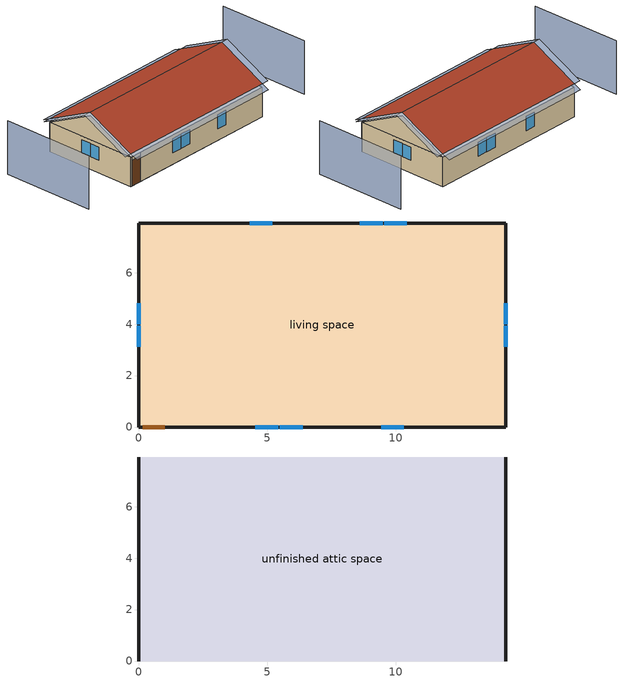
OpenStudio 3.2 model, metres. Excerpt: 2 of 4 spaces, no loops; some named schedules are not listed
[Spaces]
living space
 floor foundation (FloorFndGrndFinSlab): 0,0 0,7.94 14.28,7.94 14.28,0 z0
 wall outside (WallExtInsFin): 0,7.94 0,0 0.13,0 1.05,0 14.28,0 14.28,7.94 0,7.94 z0:2.44
 window (WindowConstruction): 4.54,0 5.43,0 / 5.49,0 6.38,0 / 9.43,0 10.31,0 / 10.44,7.94 9.55,7.94 / 9.49,7.94 8.61,7.94 / 5.2,7.94 4.32,7.94 z0.95:2.13; 0,4.81 0,4 / 0,3.94 0,3.13 / 14.28,3.13 14.28,3.94 / 14.28,4 14.28,4.81 z1.06:2.13
 door (Door): 0.15,0 1.02,0 z0:2.13
unfinished attic space
 floor to living space (FloorFinInsUnfinAttic): 0,7.94 14.28,7.94 14.28,0 0,0 z2.44
 wall outside (WallExtUninsUnfin): 0,3.97,4.42 0,7.94,2.44 0,0,2.44; 14.28,3.97,4.42 14.28,0,2.44 14.28,7.94,2.44
 roof outside (RoofUnfinInsExt): 14.28,3.97,4.73 0,3.97,4.73 0,0,2.74 14.28,0,2.74; 0,3.97,4.73 14.28,3.97,4.73 14.28,7.94,2.74 0,7.94,2.74
shading: -4.57,7.94 -4.57,0 / 18.86,0 18.86,7.94 z0:4.42; 14.28,3.13 14.28,3.94 / 0,3.94 0,3.13 / 0,4.81 0,4 / 14.28,4 14.28,4.81 z1.06:2.13; 4.54,0 5.43,0 / 9.43,0 10.31,0 / 5.2,7.94 4.32,7.94 / 9.49,7.94 8.61,7.94 / 5.49,0 6.38,0 / 10.44,7.94 9.55,7.94 z0.95:2.13; -0.61,7.94,2.74 -0.61,3.97,4.73 0,3.97,4.73 0,7.94,2.74; 14.89,3.97,4.73 14.89,7.94,2.74 14.28,7.94,2.74 14.28,3.97,4.73; 14.28,8.54,2.44 0,8.54,2.44 0,7.94,2.74 14.28,7.94,2.74; 14.89,0,2.74 14.89,3.97,4.73 14.28,3.97,4.73 14.28,0,2.74; -0.61,3.97,4.73 -0.61,0,2.74 0,0,2.74 0,3.97,4.73; 0,-0.61,2.44 14.28,-0.61,2.44 14.28,0,2.74 0,0,2.74
[Building]
Building 1: North Axis {deg}=45; Standards Number of Stories=1; Standards Number of Above Ground Stories=1; Standards Building Type=singlefamilydetached; Standards Number of Living Units=1
[Site]
Burlington International Ap_VT_USA: Latitude {deg}=44.47; Longitude {deg}=-73.15; Time Zone {hr}=-5; Elevation {m}=101; Terrain=Suburbs
[ClimateZones]
Climate Zone Institution Name 1=Building America; Climate Zone Document Year 1=0; Climate Zone Value 1=Cold
[Site:WaterMainsTemperature]
Calculation Method=Correlation; Annual Average Outdoor Air Temperature {C}=7.86614; Maximum Difference In Monthly Average Outdoor Air Temperatures {deltaC}=28.2745
[Site:GroundTemperature:Deep]
7.86614, 7.86614, 7.86614, 7.86614, 7.86614, 7.86614, 7.86614, 7.86614, 7.86614, 7.86614, 7.86614, 7.86614
[Material] Roughness=Rough
Name | Thickness {m} | Conductivity {W/m-K} | Density {kg/m3} | Specific Heat {J/kg-K} | Thermal Absorptance | Solar Absorptance | Visible Absorptance
Drywall 0.5 in. | 0.0127 | 0.160291 | 801 | 837.4 | 0.9 | 0.5 | 0.1
FloorUATrussandIns | 0.0889 | 0.0564573 | 50.7834 | 1165.1 | 0.9 | 0.5 | 0.9
FloorUAAdditionalCeilingIns | 0.196342 | 0.0539976 | 16.02 | 1046.75
Asphalt Shingles, Medium | 0.009525 | 0.162714 | 1121.4 | 1465.45 | 0.91 | 0.85 | 0.85
RoofSheathing | 0.01905 | 0.115458 | 512.64 | 1214.23 | 0.82 | 0.3 | 0.3
RoofUARoofIns | 0.18415 | 8.02397 | 37.0049 | 1207.88 | 0.91 | 0.85 | 0.91
Vinyl, Light | 0.009525 | 0.089435 | 177.822 | 1046.75 | 0.9 | 0.3 | 0.3
WallSheathing | 0.0127 | 0.115458 | 512.64 | 1214.23 | 0.82 | 0.3 | 0.3
WallStudAndCavity | 0.1397 | 0.0591464 | 148.393 | 1174.04 | 0.9 | 0.3 | 0.9
WallStudAndCavity 1 | 0.0889 | 0.393744 | 83.0341 | 1211.67 | 0.9 | 0.3 | 0.9
WallStudAndCavity 2 | 0.0889 | 0.397942 | 83.0341 | 1211.67 | 0.82 | 0.3 | 0.3
res furniture material living space | 0.1524 | 0.115458 | 640.8 | 1214.23 | 0.9 | 0.6 | 0.1
FoundationExtVertIns | 0.051816 | 0.029427 | 32.04 | 1214.23
FootingMaterial | 0.2032 | 1.803125 | 2242.8 | 837.4 | 0.9
Concrete 4.0 in. | 0.1016 | 1.803125 | 2242.8 | 837.4 | 0.9
Floor Covering | 0.0127 | 0.0433444 | 54.468 | 1339.84 | 0.9 | 0.9
DoorMaterial | 0.04445 | 0.0612267 | 512.64 | 1214.23 | 0.82 | 0.3 | 0.3
[Construction]
FloorFinInsUnfinAttic: Drywall 0.5 in., FloorUATrussandIns, FloorUAAdditionalCeilingIns
RoofUnfinInsExt: Asphalt Shingles, Medium, RoofSheathing, RoofUARoofIns
WallExtInsFin: Vinyl, Light, WallSheathing, WallStudAndCavity, Drywall 0.5 in.
WallExtUninsUnfin: Vinyl, Light, WallSheathing, WallStudAndCavity 1
WallIntFinUninsFin: WallStudAndCavity 2, Drywall 0.5 in.
res furniture construction living space: res furniture material living space
FootingConstruction: FootingMaterial
FloorFndGrndFinSlab: Concrete 4.0 in., Floor Covering
WindowConstruction: WindowMaterial
Door: DoorMaterial
[WindowMaterial:SimpleGlazingSystem]
WindowMaterial: U-Factor {W/m2-K}=2.78222; Solar Heat Gain Coefficient=0.56
[ThermalZone] Use Ideal Air Loads=No
living zone: Thermostat=living zone temperature setpoint
unfinished attic zone: 
res ds res fur oil asys ret air zone; res ds res ac asys ret air zone: Volume {m3}=0.25
[Sizing:Zone] Zone Cooling Design Supply Air Temperature Input Method=SupplyAirTemperature; Zone Cooling Design Supply Air Temperature {C}=14; Zone Cooling Design Supply Air Temperature Difference {deltaC}=11.11; Zone Heating Design Supply Air Temperature Input Method=SupplyAirTemperature; Zone Heating Design Supply Air Temperature {C}=40; Zone Heating Design Supply Air Temperature Difference {deltaC}=11.11; Zone Cooling Design Supply Air Humidity Ratio {kg-H2O/kg-air}=0.0085; Zone Heating Design Supply Air Humidity Ratio {kg-H2O/kg-air}=0.008; Cooling Design Air Flow Method=DesignDay; Heating Design Air Flow Method=DesignDay; Account for Dedicated Outdoor Air System=No; Dedicated Outdoor Air System Control Strategy=NeutralSupplyAir; Dedicated Outdoor Air Low Setpoint Temperature for Design {C}=autosize; Dedicated Outdoor Air High Setpoint Temperature for Design {C}=autosize
unfinished attic zone; res ds res fur oil asys ret air zone; res ds res ac asys ret air zone
[Space]
Name | Space Type | Thermal Zone | Building Unit
living space | Space Type 1 | living zone | unit 1
unfinished attic space | Space Type 2 | unfinished attic zone
res ds res fur oil asys ret air space |  | res ds res fur oil asys ret air zone
res ds res ac asys ret air space |  | res ds res ac asys ret air zone
[SpaceType]
Name | Standards Space Type
Space Type 1 | living
Space Type 2 | unfinished attic
[BuildingUnit]
unit 1: Building Unit Type=Residential
[External:File]
schedules.csv: File=schedules.csv
[People:Definition]
res occupants|living space: Number of People Calculation Method=People; Number of People {people}=1; Fraction Radiant=0.319734; Sensible Heat Fraction=0.573; Carbon Dioxide Generation Rate {m3/s-W}=0; Enable ASHRAE 55 Comfort Warnings=No; Mean Radiant Temperature Calculation Type=ZoneAveraged
[People]
res occupants|living space: People Definition=res occupants|living space; Space or SpaceType=living space; Number of People Schedule=occupants; Activity Level Schedule=res occupants activity schedule; Multiplier=1
[InternalMass:Definition] Design Level Calculation Method=SurfaceArea
Name | Construction | Surface Area {m2}
living space Partition | WallIntFinUninsFin | 113.342
res furniture mass living space | res furniture construction living space | 45.3367
[InternalMass] Space or SpaceType=living space; Multiplier=1
Name | Internal Mass Definition
living space Partition | living space Partition
res furniture mass living space | res furniture mass living space
[Foundation:Kiva]
Foundation Kiva 1: Exterior Vertical Insulation Material=FoundationExtVertIns; Exterior Vertical Insulation Depth {m}=0.6096; Wall Height Above Grade {m}=0.2032; Wall Depth Below Slab {m}=0.2032; Footing Wall Construction=FootingConstruction
[Foundation:Kiva:Settings]
Soil Conductivity {W/m-K}=1.731; Soil Density {kg/m3}=1842.3; Soil Specific Heat {J/kg-K}=418.7; Ground Solar Absorptivity=0.9; Ground Thermal Absorptivity=0.9; Ground Surface Roughness {m}=0.03; Far-Field Width {m}=40; Deep-Ground Boundary Condition=ZeroFlux; Deep-Ground Depth {m}=40; Minimum Cell Dimension {m}=0.02; Maximum Cell Growth Coefficient=1.5; Simulation Timestep=Hourly
[SurfaceProperty:ExposedFoundationPerimeter]
Surface 1: Exposed Perimeter Calculation Method=TotalExposedPerimeter; Total Exposed Perimeter {m}=44.4372
[WaterUse:Equipment:Definition]
Name | Peak Flow Rate {m3/s} | Target Temperature Schedule
res shower | 4.25155e-05 | fixtures temperature schedule
res sink | 1.68113e-05 | fixtures temperature schedule
res bath | 0.000118227 | fixtures temperature schedule
res cw | 4.31136e-05 | res cw temperature schedule
[WaterUse:Equipment] Space=living space
Name | Water Use Equipment Definition | Flow Rate Fraction Schedule
res shower | res shower | showers
res sink | res sink | sinks
res bath | res bath | baths
res shower dist | res shower dist | showers
res sink dist | res sink dist | sinks
res bath dist | res bath dist | baths
res cw | res cw | clothes_washer
[OtherEquipment:Definition] Design Level Calculation Method=EquipmentLevel
Name | Design Level {W} | Fraction Latent | Fraction Radiant | Fraction Lost
res shower | 1390.82 | 0.486891 | 0 | 0
res sink | 225.444 | 0.311263 | 0 | 0
res bath | 1909.1 | 0 | 0 | 0
res hot water distribution | 3113.54 | 0 | 0 | 0
res ds res fur oil asys SupSLkToLvEq; res ds res fur oil asys SupLatLkToLvEq; res ds res fur oil asys SupDCnToLvEq; res ds res fur oil asys SupDCnToAhEq; res ds res fur oil asys RetDCnToPlEq; res ds res fur oil asys RetDCnToAhEquip; res ds res fur oil asys SupSLkToAhEq; res ds res fur oil asys SupLatLkToAhEq; res ds res fur oil asys RetSLkEq; res ds res fur oil asys RetLatLkEq; res ds res ac asys SupSLkToLvEq; res ds res ac asys SupLatLkToLvEq; res ds res ac asys SupDCnToLvEq; res ds res ac asys SupDCnToAhEq; res ds res ac asys RetDCnToPlEq; res ds res ac asys RetDCnToAhEquip; res ds res ac asys SupSLkToAhEq; res ds res ac asys SupLatLkToAhEq; res ds res ac asys RetSLkEq; res ds res ac asys RetLatLkEq | 0
[OtherEquipment]
Name | Other Equipment Definition | Space or SpaceType | Schedule | Fuel Type
res shower | res shower | living space | showers
res sink | res sink | living space | sinks
res bath | res bath | living space | baths
res hot water distribution | res hot water distribution | living space | showers
res ds res fur oil asys SupSLkToLvEq | res ds res fur oil asys SupSLkToLvEq | living space | Always On Discrete | None
res ds res fur oil asys SupLatLkToLvEq | res ds res fur oil asys SupLatLkToLvEq | living space | Always On Discrete | None
res ds res fur oil asys SupDCnToLvEq | res ds res fur oil asys SupDCnToLvEq | living space | Always On Discrete | None
res ds res fur oil asys SupDCnToAhEq | res ds res fur oil asys SupDCnToAhEq | unfinished attic space | Always On Discrete | None
res ds res fur oil asys RetDCnToPlEq | res ds res fur oil asys RetDCnToPlEq | res ds res fur oil asys ret air space | Always On Discrete | None
res ds res fur oil asys RetDCnToAhEquip | res ds res fur oil asys RetDCnToAhEquip | unfinished attic space | Always On Discrete | None
res ds res fur oil asys SupSLkToAhEq | res ds res fur oil asys SupSLkToAhEq | unfinished attic space | Always On Discrete | None
res ds res fur oil asys SupLatLkToAhEq | res ds res fur oil asys SupLatLkToAhEq | unfinished attic space | Always On Discrete | None
res ds res fur oil asys RetSLkEq | res ds res fur oil asys RetSLkEq | res ds res fur oil asys ret air space | Always On Discrete | None
res ds res fur oil asys RetLatLkEq | res ds res fur oil asys RetLatLkEq | res ds res fur oil asys ret air space | Always On Discrete | None
res ds res ac asys SupSLkToLvEq | res ds res ac asys SupSLkToLvEq | living space | Always On Discrete | None
res ds res ac asys SupLatLkToLvEq | res ds res ac asys SupLatLkToLvEq | living space | Always On Discrete | None
res ds res ac asys SupDCnToLvEq | res ds res ac asys SupDCnToLvEq | living space | Always On Discrete | None
res ds res ac asys SupDCnToAhEq | res ds res ac asys SupDCnToAhEq | unfinished attic space | Always On Discrete | None
res ds res ac asys RetDCnToPlEq | res ds res ac asys RetDCnToPlEq | res ds res ac asys ret air space | Always On Discrete | None
res ds res ac asys RetDCnToAhEquip | res ds res ac asys RetDCnToAhEquip | unfinished attic space | Always On Discrete | None
res ds res ac asys SupSLkToAhEq | res ds res ac asys SupSLkToAhEq | unfinished attic space | Always On Discrete | None
res ds res ac asys SupLatLkToAhEq | res ds res ac asys SupLatLkToAhEq | unfinished attic space | Always On Discrete | None
res ds res ac asys RetSLkEq | res ds res ac asys RetSLkEq | res ds res ac asys ret air space | Always On Discrete | None
res ds res ac asys RetLatLkEq | res ds res ac asys RetLatLkEq | res ds res ac asys ret air space | Always On Discrete | None
[EnergyManagementSystem:Sensor]
Name | Output Variable or Output Meter Index Key | Output Variable or Output Meter
res_shower_vol | res shower | Water Use Equipment Hot Water Volume
res_shower_mixsp | fixtures temperature schedule | Schedule Value
res_nv_pb_s |  | Site Outdoor Air Barometric Pressure
res_af_vw_s |  | Site Wind Speed
res_nv_wt_s |  | Site Outdoor Air Humidity Ratio
res_nv_1_nva_s | res nv_1 avail schedule | Schedule Value
res_nv_1_sp_s | res nv_1 temp schedule | Schedule Value
res_ds_res_fur_oil_asys_ah_mfr_s | Node 24 | System Node Mass Flow Rate
res_ds_res_fur_oil_asys_ah_vfr_s | Node 24 | System Node Current Density Volume Flow Rate
res_ds_res_fur_oil_asys_ah_tt_s | Node 24 | System Node Temperature
res_ds_res_fur_oil_asys_ra_t_s | Node 27 | System Node Temperature
res_ds_res_fur_oil_asys_ah_wt_s | Node 24 | System Node Humidity Ratio
res_ds_res_fur_oil_asys_ra_w_s | Node 27 | System Node Humidity Ratio
res_ds_res_fur_oil_asys_ah_t_s; res_ds_res_ac_asys_ah_t_s | unfinished attic zone | Zone Air Temperature
res_ds_res_fur_oil_asys_ah_w_s; res_ds_res_ac_asys_ah_w_s | unfinished attic zone | Zone Mean Air Humidity Ratio
res_ds_res_ac_asys_ah_mfr_s | Node 17 | System Node Mass Flow Rate
res_ds_res_ac_asys_ah_vfr_s | Node 17 | System Node Current Density Volume Flow Rate
res_ds_res_ac_asys_ah_tt_s | Node 17 | System Node Temperature
res_ds_res_ac_asys_ra_t_s | Node 20 | System Node Temperature
res_ds_res_ac_asys_ah_wt_s | Node 17 | System Node Humidity Ratio
res_ds_res_ac_asys_ra_w_s | Node 20 | System Node Humidity Ratio
res_infil_1_range_sch_s | res mv_1 range exhaust schedule | Schedule Value
res_infil_1_bath_sch_s | res mv_1 bath exhaust schedule | Schedule Value
res_infil_1_dryer_sch_s | clothes_dryer_exhaust | Schedule Value
res_infil_1_wh_sch_s | Always On Discrete | Schedule Value
[EnergyManagementSystem:Program]
res_shower_sag: If res_shower_vol > 0; Set ShowerTime=SystemTimeStep; Else; Set ShowerTime=0; EndIf; If (res_shower_vol > 0) && (res_shower_mixsp > res_shower_tout); Set ShowerSag=SystemTimeStep; Set ShowerE=res_shower_vol*4141170*(res_shower_mixsp-res_shower_tout); Else; Set ShowerSag=0; Set ShowerE=0; EndIf
res_nv_1_program: Set Tdiff = res_af_1_tin_s-res_af_1_tt_s; Set dT = (@Abs Tdiff); Set pt = (@RhFnTdbWPb res_af_1_tt_s res_nv_wt_s res_nv_pb_s); Set NVA = 3861.7956517959906; Set Cs = 8.963020389461627e-05; Set Cw = 6.158219665777789e-05; Set MNV = 1.5354023485440007; Set MHR = 0.0115; Set MRH = 0.7; Set temp1 = (res_nv_1_nva_s*NVA); Set SGNV = temp1*((((Cs*dT)+(Cw*(res_af_vw_s^2)))^0.5)/1000); If (res_nv_wt_s<MHR) && (pt<MRH) && (res_af_1_tin_s>res_nv_1_sp_s); Set temp2 = (res_af_1_tin_s-res_nv_1_sp_s); Set NVadj1 = temp2/(res_af_1_tin_s-res_af_1_tt_s); Set NVadj2 = (@Min NVadj1 1); Set NVadj3 = (@Max NVadj2 0); Set NVadj = SGNV*NVadj3; Set res_nv_1_flow_act = (@Min NVadj MNV); Else; Set res_nv_1_flow_act = 0; EndIf
res_ds_res_fur_oil_asys_program: Set res_ds_res_fur_oil_asys_AhMfr = res_ds_res_fur_oil_asys_ah_mfr_s; Set res_ds_res_fur_oil_asys_FanRtf = res_ds_res_fur_oil_asys_fan_rtf_s; Set res_ds_res_fur_oil_asys_AhVfr = res_ds_res_fur_oil_asys_ah_vfr_s; Set res_ds_res_fur_oil_asys_AhTt = res_ds_res_fur_oil_asys_ah_tt_s; Set res_ds_res_fur_oil_asys_AhWt = res_ds_res_fur_oil_asys_ah_wt_s; Set res_ds_res_fur_oil_asys_RaT = res_ds_res_fur_oil_asys_ra_t_s; Set res_ds_res_fur_oil_asys_RaW = res_ds_res_fur_oil_asys_ra_w_s; Set res_ds_res_fur_oil_asys_AhT = res_ds_res_fur_oil_asys_ah_t_s; Set res_ds_res_fur_oil_asys_AhW = res_ds_res_fur_oil_asys_ah_w_s; Run res_ds_res_fur_oil_asys_lk_subrout; Set res_ds_res_fur_oil_asys_SupSLkToLvEq_act = res_ds_res_fur_oil_asys_SupSLkToLv; Set res_ds_res_fur_oil_asys_SupLatLkToLvEq_act = res_ds_res_fur_oil_asys_SupLatLkToLv; Set res_ds_res_fur_oil_asys_SupDCnToLvEq_act = res_ds_res_fur_oil_asys_SupDCnToLv; Set res_ds_res_fur_oil_asys_SupDCnToAhEq_act = res_ds_res_fur_oil_asys_SupDCnToAh; Set res_ds_res_fur_oil_asys_SupSLkToAhEq_act = res_ds_res_fur_oil_asys_SupSLkToAh; Set res_ds_res_fur_oil_asys_SupLatLkToAhEq_act = res_ds_res_fur_oil_asys_SupLatLkToAh; Set res_ds_res_fur_oil_asys_RetSLkEq_act = res_ds_res_fur_oil_asys_RetSLk; Set res_ds_res_fur_oil_asys_RetLatLkEq_act = res_ds_res_fur_oil_asys_RetLatLk; Set res_ds_res_fur_oil_asys_RetDCnToPlEq_act = res_ds_res_fur_oil_asys_RetDCnToPl; Set res_ds_res_fur_oil_asys_RetDCnToAhEquip_act = res_ds_res_fur_oil_asys_RetDCnToAh; Set res_ds_res_fur_oil_asys_AhToLivMix_act = res_ds_res_fur_oil_asys_AhToLiv; Set res_ds_res_fur_oil_asys_LivToAhMix_act = res_ds_res_fur_oil_asys_LivToAh
res_ds_res_ac_asys_program: Set res_ds_res_ac_asys_AhMfr = res_ds_res_ac_asys_ah_mfr_s; Set res_ds_res_ac_asys_FanRtf = res_ds_res_ac_asys_fan_rtf_s; Set res_ds_res_ac_asys_AhVfr = res_ds_res_ac_asys_ah_vfr_s; Set res_ds_res_ac_asys_AhTt = res_ds_res_ac_asys_ah_tt_s; Set res_ds_res_ac_asys_AhWt = res_ds_res_ac_asys_ah_wt_s; Set res_ds_res_ac_asys_RaT = res_ds_res_ac_asys_ra_t_s; Set res_ds_res_ac_asys_RaW = res_ds_res_ac_asys_ra_w_s; Set res_ds_res_ac_asys_AhT = res_ds_res_ac_asys_ah_t_s; Set res_ds_res_ac_asys_AhW = res_ds_res_ac_asys_ah_w_s; Run res_ds_res_ac_asys_lk_subrout; Set res_ds_res_ac_asys_SupSLkToLvEq_act = res_ds_res_ac_asys_SupSLkToLv; Set res_ds_res_ac_asys_SupLatLkToLvEq_act = res_ds_res_ac_asys_SupLatLkToLv; Set res_ds_res_ac_asys_SupDCnToLvEq_act = res_ds_res_ac_asys_SupDCnToLv; Set res_ds_res_ac_asys_SupDCnToAhEq_act = res_ds_res_ac_asys_SupDCnToAh; Set res_ds_res_ac_asys_SupSLkToAhEq_act = res_ds_res_ac_asys_SupSLkToAh; Set res_ds_res_ac_asys_SupLatLkToAhEq_act = res_ds_res_ac_asys_SupLatLkToAh; Set res_ds_res_ac_asys_RetSLkEq_act = res_ds_res_ac_asys_RetSLk; Set res_ds_res_ac_asys_RetLatLkEq_act = res_ds_res_ac_asys_RetLatLk; Set res_ds_res_ac_asys_RetDCnToPlEq_act = res_ds_res_ac_asys_RetDCnToPl; Set res_ds_res_ac_asys_RetDCnToAhEquip_act = res_ds_res_ac_asys_RetDCnToAh; Set res_ds_res_ac_asys_AhToLivMix_act = res_ds_res_ac_asys_AhToLiv; Set res_ds_res_ac_asys_LivToAhMix_act = res_ds_res_ac_asys_LivToAh
[ThermostatSetpoint:DualSetpoint]
living zone temperature setpoint: Heating Setpoint Temperature Schedule=res heating setpoint; Cooling Setpoint Temperature Schedule=res cooling setpoint
[ElectricEquipment:Definition] Design Level Calculation Method=EquipmentLevel
Name | Design Level {W} | Fraction Latent | Fraction Radiant | Fraction Lost
res ceil fan | 12.8021 | 0 | 0.558 | 0
res refrig | 65.0889 | 0 | 0 | 0
res cw | 797.888 | 0 | 0.48 | 0.2
res cd electric | 9655.57 | 0.05 | 0.09 | 0.8
res range electric | 4158.17 | 0.3 | 0.24 | 0.3
res misc plug loads|living space | 378.834 | 0.021 | 0.558 | 0.049
res infil_1 house fan; res infil_1 range fan; res infil_1 bath fan | 0 | 0 | 0 | 1
[ElectricEquipment] Space or SpaceType=living space
Name | Electric Equipment Definition | Schedule
res ceil fan | res ceil fan | ceiling_fan
res refrig | res refrig | res refrig schedule
res cw | res cw | clothes_washer_power
res cd electric | res cd electric | clothes_dryer
res range electric | res range electric | cooking_range
res misc plug loads|living space | res misc plug loads|living space | plug_loads
res infil_1 house fan | res infil_1 house fan | Always On Discrete
res infil_1 range fan | res infil_1 range fan | Always On Discrete
res infil_1 bath fan | res infil_1 bath fan | Always On Discrete
[Lights:Definition]
res lighting interior living space: Design Level Calculation Method=LightingLevel; Lighting Level {W}=831.396; Fraction Radiant=0.6; Fraction Visible=0.2; Return Air Fraction=0
[Lights]
res lighting interior living space: Lights Definition=res lighting interior living space; Space or SpaceType=living space; Schedule=lighting_interior; Fraction Replaceable=1
[Exterior:Lights:Definition]
res lighting exterior: Design Level {W}=39.3671
[Exterior:Lights]
res lighting exterior: Exterior Lights Definition=res lighting exterior; Schedule=lighting_exterior
[SpaceInfiltration:EffectiveLeakageArea]
res infil|unfinished attic space: Space or SpaceType=unfinished attic space; Schedule=Always On Discrete; Effective Air Leakage Area {cm2}=3774.28; Stack Coefficient=0.000159047; Wind Coefficient=3.40269e-05
[SpaceInfiltration:DesignFlowRate] Space or SpaceType=living space; Schedule=Always On Discrete; Design Flow Rate Calculation Method=Flow/Space; Design Flow Rate {m3/s}=0
res nv_1 flow; res infil_1 flow
[ZoneMixing] Schedule=Always On Continuous; Design Flow Rate Calculation Method=Flow/Zone; Design Flow Rate {m3/s}=0
Name | Zone | Source Zone
res ds res fur oil asys AhToLivMix; res ds res ac asys AhToLivMix | living zone | unfinished attic zone
res ds res fur oil asys LivToAhMix; res ds res ac asys LivToAhMix | unfinished attic zone | living zone
